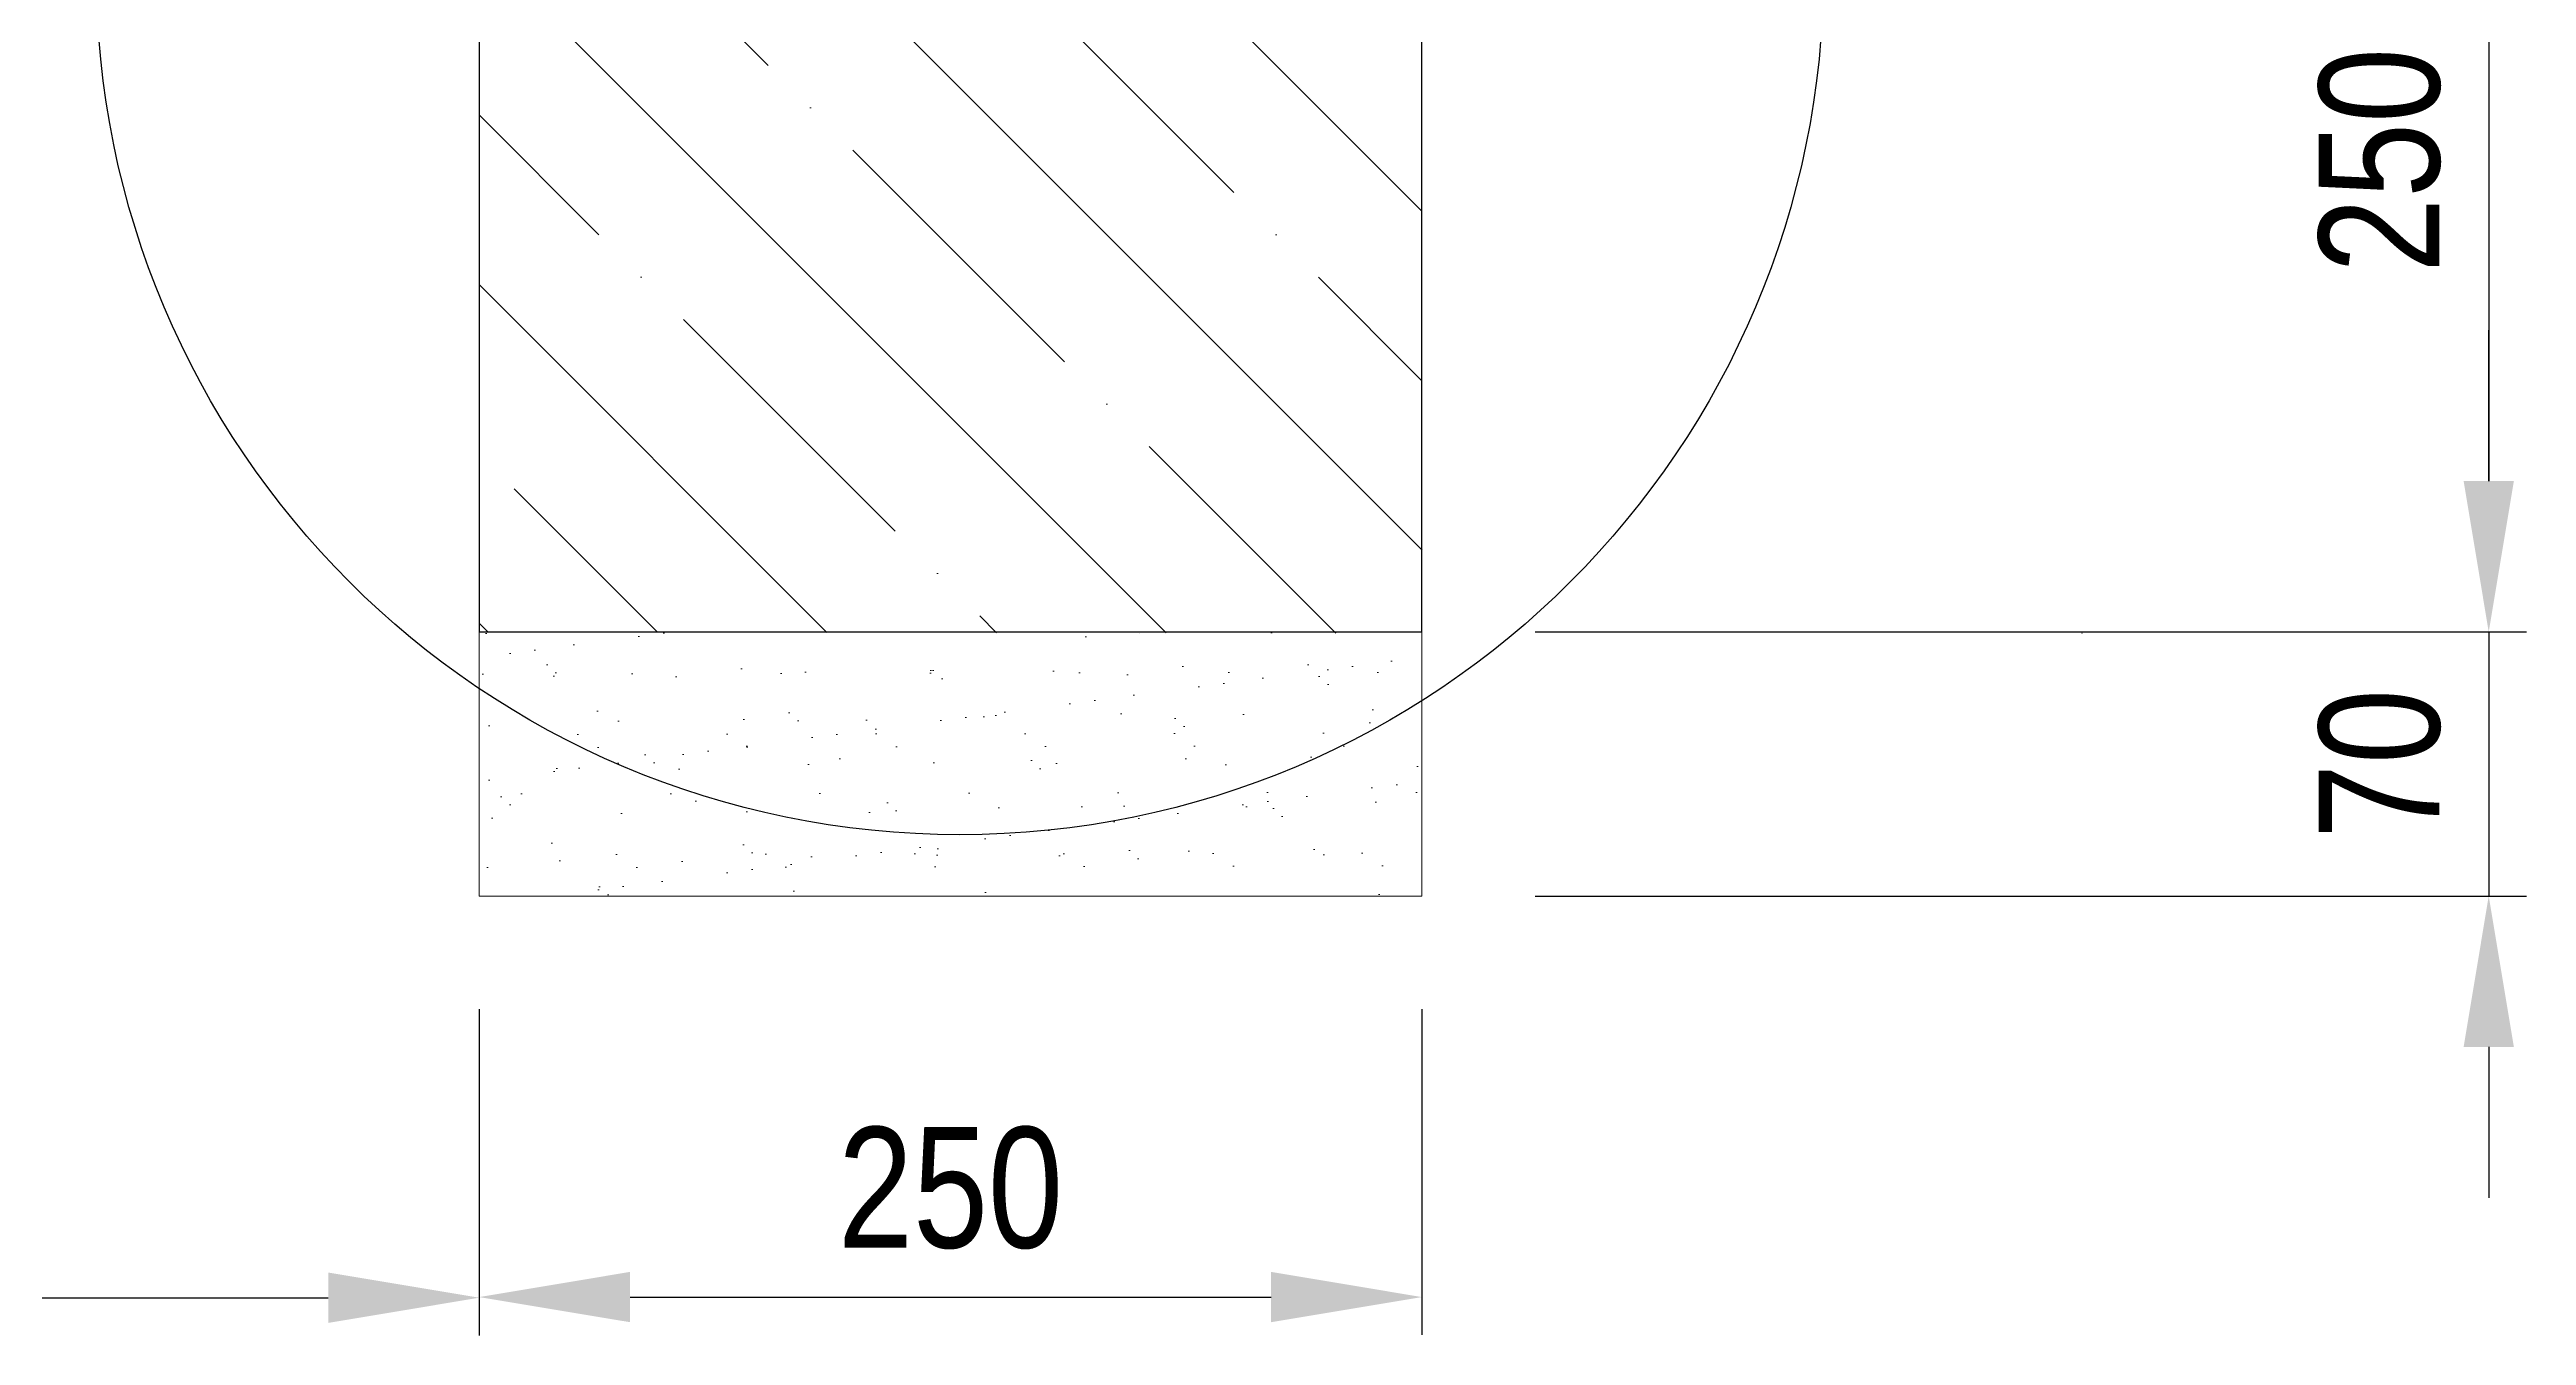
# Model space of a CAD drawing. Header units: millimetres. Extents: x 5064 to 11004, y 3085 to 7285.
# Drawn here: x 7827 to 8484, y 4924 to 5265 of the extents above; entities that cross this region are included whole.
import ezdxf

# ---------------------------------------------------------------- set-up
doc = ezdxf.new("R2010")
doc.units = ezdxf.units.MM
doc.header["$LTSCALE"] = 0.3
doc.layers.add('SRAFY', color=251, linetype='Continuous', lineweight=13)
doc.styles.add('SEACAD_Arial', font='arial.ttf', dxfattribs={"width": 0.8})
doc.dimstyles.new('ISO-25', dxfattribs={"dimtxt": 1.6, "dimasz": 2, "dimexe": 0.5, "dimexo": 1.5, "dimtad": 1, "dimdec": 0, "dimtxsty": 'SEACAD_Arial', "dimcen": 2, "dimadec": 0, "dimazin": 0, "dimtfac": 1, "dimtdec": 0, "dimtmove": 0, "dimatfit": 3, "dimfxl": 1, "dimarcsym": 0})

# ---------------------------------------------------------------- blocks, each defined once
blk = doc.blocks.new('*D135')
at = {"color": 0, "lineweight": -2, "transparency": 16777216}
for p, q in [((8218.47, 5360.45), (8483.84, 5360.45)), ((8473.84, 5320.45), (8473.84, 5150.46)), ((8220.97, 5110.46), (8483.84, 5110.46))]:
    blk.add_line(p, q, dxfattribs=at)
at = {"color": 0, "transparency": 16777216}
for points in [[(8467.18, 5320.45), (8480.51, 5320.45), (8473.84, 5360.45)], [(8467.18, 5150.46), (8480.51, 5150.46), (8473.84, 5110.46)]]:
    blk.add_solid(points, dxfattribs=at)
at = {"layer": 'Defpoints', "color": 0, "transparency": 16777216}
for p in [(8188.47, 5360.45), (8190.97, 5110.46), (8473.84, 5110.46)]:
    blk.add_point(p, dxfattribs=at)
at = {"color": 0, "transparency": 16777216, "insert": (8445.01, 5235.45), "char_height": 32, "attachment_point": 5, "rotation": 90, "style": 'SEACAD_Arial'}
blk.add_mtext('250', dxfattribs=at)
blk = doc.blocks.new('*D136')
at = {"color": 0, "lineweight": -2, "transparency": 16777216}
for p, q in [((8473.84, 5150.46), (8473.84, 5190.46)), ((8220.97, 5110.46), (8483.84, 5110.46)), ((8473.84, 5110.46), (8473.84, 5040.46)), ((8220.95, 5040.46), (8483.84, 5040.46)), ((8473.84, 5000.46), (8473.84, 4960.46))]:
    blk.add_line(p, q, dxfattribs=at)
at = {"color": 0, "transparency": 16777216}
for points in [[(8467.18, 5150.46), (8480.51, 5150.46), (8473.84, 5110.46)], [(8467.18, 5000.46), (8480.51, 5000.46), (8473.84, 5040.46)]]:
    blk.add_solid(points, dxfattribs=at)
at = {"layer": 'Defpoints', "color": 0, "transparency": 16777216}
for p in [(8190.97, 5110.46), (8190.95, 5040.46), (8473.84, 5040.46)]:
    blk.add_point(p, dxfattribs=at)
at = {"color": 0, "transparency": 16777216, "insert": (8445.01, 5075.46), "char_height": 32, "attachment_point": 5, "rotation": 90, "style": 'SEACAD_Arial'}
blk.add_mtext('70', dxfattribs=at)
blk = doc.blocks.new('*D138')
at = {"color": 0, "lineweight": -2, "transparency": 16777216}
for p, q in [((7940.97, 5010.45), (7940.97, 4924.16)), ((8190.95, 5010.44), (8190.95, 4924.16)), ((7980.97, 4934.16), (8150.95, 4934.16))]:
    blk.add_line(p, q, dxfattribs=at)
at = {"color": 0, "transparency": 16777216}
for points in [[(7980.97, 4940.83), (7980.97, 4927.5), (7940.97, 4934.16)], [(8150.95, 4940.83), (8150.95, 4927.5), (8190.95, 4934.16)]]:
    blk.add_solid(points, dxfattribs=at)
at = {"layer": 'Defpoints', "color": 0, "transparency": 16777216}
for p in [(7940.97, 5040.45), (8190.95, 5040.44), (8190.95, 4934.16)]:
    blk.add_point(p, dxfattribs=at)
at = {"color": 0, "transparency": 16777216, "insert": (8065.96, 4963), "char_height": 32, "attachment_point": 5, "style": 'SEACAD_Arial'}
blk.add_mtext('250', dxfattribs=at)
blk = doc.blocks.new('*D139')
at = {"color": 0, "lineweight": -2, "transparency": 16777216}
for p, q in [((6990.95, 5010.29), (6990.95, 4923.99)), ((7940.97, 5010.46), (7940.97, 4923.99)), ((7030.95, 4933.99), (7900.97, 4933.99))]:
    blk.add_line(p, q, dxfattribs=at)
at = {"color": 0, "transparency": 16777216}
for points in [[(7030.95, 4940.66), (7030.95, 4927.32), (6990.95, 4933.99)], [(7900.97, 4940.66), (7900.97, 4927.32), (7940.97, 4933.99)]]:
    blk.add_solid(points, dxfattribs=at)
at = {"layer": 'Defpoints', "color": 0, "transparency": 16777216}
for p in [(6990.95, 5040.29), (7940.97, 5040.46), (7940.97, 4933.99)]:
    blk.add_point(p, dxfattribs=at)
at = {"color": 0, "transparency": 16777216, "insert": (7465.96, 4962.83), "char_height": 32, "attachment_point": 5, "style": 'SEACAD_Arial'}
blk.add_mtext('950', dxfattribs=at)

msp = doc.modelspace()

# ---------------------------------------------------------------- hatches: boundary and pattern name
at = {"layer": 'SRAFY'}
h = msp.add_hatch(dxfattribs=at)
h.set_pattern_fill('ANSI35', color=256, scale=10, angle=90)
h.set_pattern_definition([(135, (-176.943, -150), (-44.9013, -44.9013), []), (135, (-176.943, -105.1), (-44.9013, -44.9013), [79.375, -15.875, 0, -15.875])])
h.paths.add_polyline_path([(8190.95, 5360.1), (7940.93, 5360.45), (7940.95, 5110.46), (8190.98, 5110.11)])
h = msp.add_hatch(dxfattribs=at)
h.set_pattern_fill('AR-SAND', color=256, scale=0.5)
h.set_pattern_definition([(37.5, (-181.606, 581.697), (-0.800016, 24.47066), [0, -19.304, 0, -21.59, 0, -20.6375]), (7.5, (-181.606, 581.697), (22.47616, 35.84126), [0, -10.414, 0, -17.399, 0, -6.6675]), (327.5, (-197.227, 581.697), (39.54962, 0.07186), [0, -6.35, 0, -22.86, 0, -29.845]), (317.5, (-197.227, 581.697), (38.17782, 11.14647), [0, -3.175, 0, -14.986, 0, -17.145])])
h.paths.add_polyline_path([(7940.95, 5110.46), (8190.96, 5110.48), (8190.96, 5040.46), (7940.97, 5040.45)])

# ---------------------------------------------------------------- linework, layer by layer
msp.add_lwpolyline([(7940.95, 5110.46), (8190.97, 5110.46), (8190.97, 5360.45), (7940.93, 5360.45)], close=True)
msp.add_circle((8068.43, 5285.73), 229.01)
at = {"color": 7, "linetype": 'Continuous'}
for centre in [(8115.98, 5110.11), (8115.98, 5110.11), (8365.98, 5110.11), (8365.98, 5110.11)]:
    msp.add_circle(centre, 0.01, dxfattribs=at)
at = {"layer": 'SRAFY'}
for p, q in [((7940.97, 5110.46), (7940.97, 5040.46)), ((8190.97, 5110.46), (8190.97, 5040.46)), ((7940.97, 5040.46), (8190.95, 5040.46))]:
    msp.add_line(p, q, dxfattribs=at)

# ---------------------------------------------------------------- dimensions: what is measured, and where the dimension line sits
for base, p1, p2, override, picture, middle in [((8473.84, 5110.46), (8188.47, 5360.45), (8190.97, 5110.46), {"dimscale": 0}, '*D135', (8445.01, 5235.45)), ((8473.84, 5040.46), (8190.97, 5110.46), (8190.95, 5040.46), {"dimscale": 0, "dimtmove": 1}, '*D136', (8445.01, 5075.46))]:
    dim = msp.add_linear_dim(base=base, p1=p1, p2=p2, angle=90, dimstyle='ISO-25', override=override)
    dim.commit()
    dim.dimension.update_dxf_attribs({"geometry": picture, "text_midpoint": middle})
for base, p1, p2, picture, middle in [((7940.97, 4933.99), (6990.95, 5040.29), (7940.97, 5040.46), '*D139', (7465.96, 4962.83)), ((8190.95, 4934.16), (7940.97, 5040.45), (8190.95, 5040.44), '*D138', (8065.96, 4963))]:
    dim = msp.add_linear_dim(base=base, p1=p1, p2=p2, dimstyle='ISO-25', override={"dimscale": 0, "dimtix": 0, "dimtofl": 1, "dimtmove": 0, "dimatfit": 3})
    dim.commit()
    dim.dimension.update_dxf_attribs({"geometry": picture, "text_midpoint": middle})

doc.saveas('drawing.dxf')
